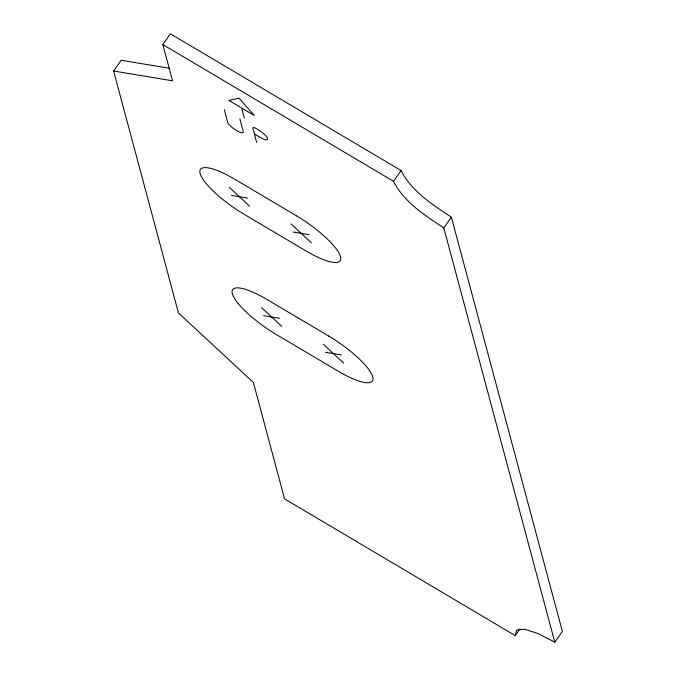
<?xml version="1.0" encoding="UTF-8"?>
<svg xmlns="http://www.w3.org/2000/svg" width="676" height="676" viewBox="0 0 676 676"><rect width="100%" height="100%" fill="white"/><g stroke="black" fill="none" stroke-linecap="round" stroke-linejoin="round"><path stroke-width="1.01" d="M515.256 635.609L516.616 629.973L524.618 629.238L538.028 633.539L554.81 642.2L562.381 631.435L451.391 217.207C432.471 204.566 411.633 191.477 401.096 170.538L170.411 33.8L162.84 44.565L172.557 80.824L113.619 71.005L178.439 312.912L253.373 382.447L284.571 498.871L515.256 635.609L519.912 628.984M113.619 71.005L121.19 60.248L169.786 68.344M554.81 642.2L443.819 227.973C424.9 215.331 404.062 202.234 393.525 181.303L401.096 170.538M443.819 227.973L451.391 217.207M231.437 195.415L247.408 198.076M293.207 232.029L309.177 234.69M263.657 315.658L279.627 318.32M325.426 352.272L341.397 354.934M162.84 44.565L393.525 181.303M240.707 107.416L228.885 100.411L238.974 98.121L254.328 115.495L241.611 107.949L244.34 118.165M255.3 134.524L259.93 137.27A10.495 2.679 35.1 0 0 267.561 138.546A10.495 2.679 35.1 0 0 257.86 129.547L256.542 128.761A5.104 1.301 35.1 0 0 252.841 128.144L256.626 142.298M291.035 223.942L311.349 242.785M229.265 187.328L249.579 206.172M323.255 344.177L343.569 363.029M261.485 307.563L281.799 326.415M239.853 118.866L243.267 131.609A9.413 2.408 35.1 0 1 236.423 130.468A9.413 2.408 35.1 0 1 227.727 122.398L224.314 109.656M296.494 215.83L234.724 179.216A47.641 12.168 35.1 0 0 200.113 173.445A47.641 12.168 35.1 0 0 244.12 214.284L305.89 250.897A47.641 12.168 35.1 0 0 340.501 256.66A47.641 12.168 35.1 0 0 296.494 215.83M328.713 336.065L266.944 299.451A47.641 12.168 35.1 0 0 232.333 293.688A47.641 12.168 35.1 0 0 276.34 334.527L338.11 371.141A47.641 12.168 35.1 0 0 372.721 376.904A47.641 12.168 35.1 0 0 328.713 336.065"/></g></svg>
